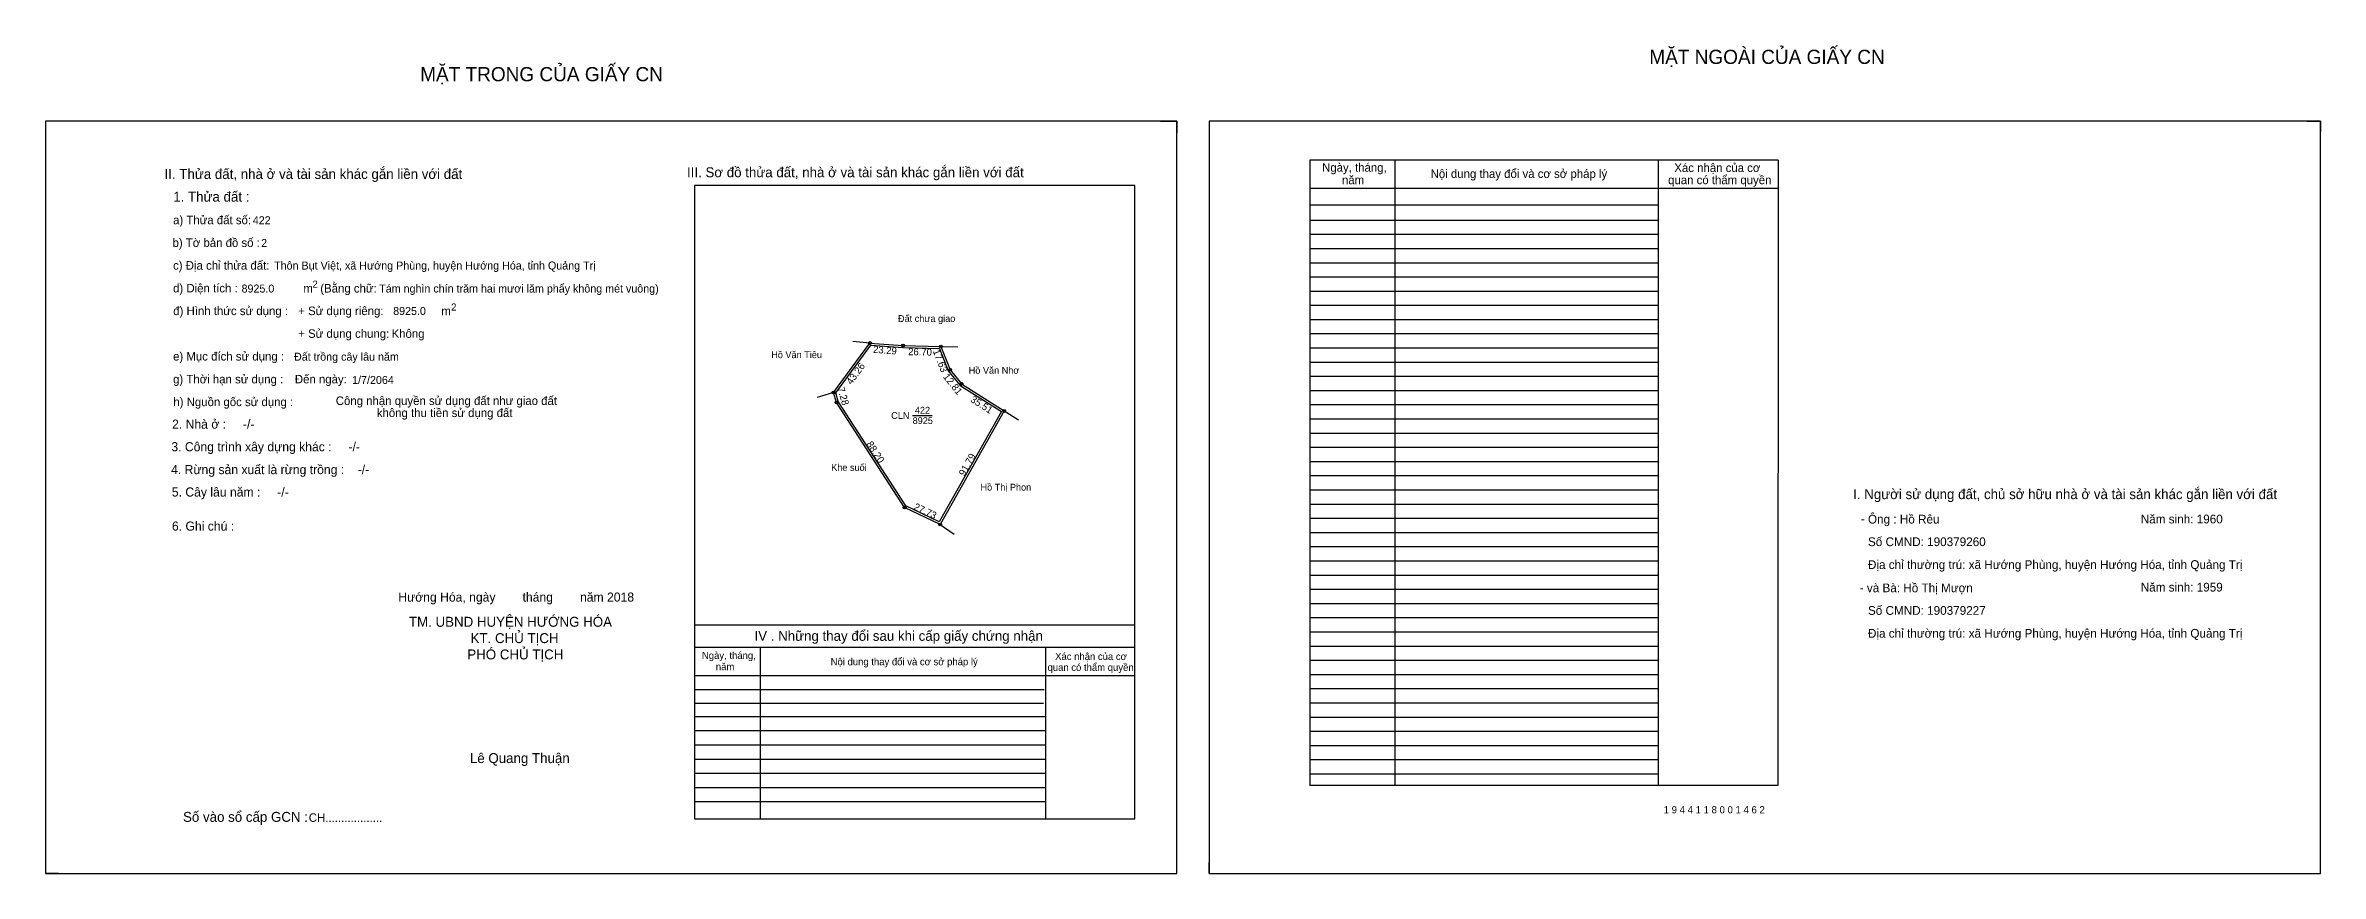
# Model space of a CAD drawing. Extents: x 531889 to 534512, y 1850552 to 1851173.
# Drawn here: x 531889 to 533491, y 1850590 to 1851173 of the extents above; entities that cross this region are included whole.
import ezdxf

# ---------------------------------------------------------------- set-up
doc = ezdxf.new("R2010")
doc.units = 0
for name, color, linetype in [('Default', 7, 'Continuous'), ('Level 10', 7, 'Continuous'), ('Level 11', 7, 'Continuous'), ('Level 13', 7, 'Continuous'), ('Level 27', 7, 'Continuous'), ('Level 36', 7, 'Continuous'), ('Level 49', 7, 'Continuous'), ('Level 55', 7, 'Continuous'), ('Level 6', 7, 'Continuous'), ('Level 60', 7, 'Continuous'), ('Level 7', 7, 'Continuous'), ('Level 8', 7, 'Continuous'), ('Level 9', 7, 'Continuous')]:
    doc.layers.add(name, color=color, linetype=linetype)

msp = doc.modelspace()

# ---------------------------------------------------------------- linework, layer by layer
at = {"layer": 'Level 10'}
for p, q in [((532674.2, 1851120.2), (532685.6, 1851120.2)), ((532685.6, 1851120.2), (532685.6, 1851111.8)), ((533481, 1851120.2), (533490.6, 1851120.2)), ((533490.6, 1851120.2), (533490.6, 1851112.8)), ((531889.4, 1850598), (531889.4, 1850590.2)), ((531898.6, 1850590.2), (531889.4, 1850590.2)), ((532708.4, 1850590.2), (532708.4, 1850598)), ((532708.4, 1850590.2), (532715.4, 1850590.2))]:
    msp.add_line(p, q, dxfattribs=at)
for points in [[(531889.4, 1850590.2), (532685.6, 1850590.2), (532685.6, 1851120.2), (531889.4, 1851120.2)], [(532708.4, 1850590.2), (533490.6, 1850590.2), (533490.6, 1851120.2), (532708.4, 1851120.2)], [(532444.1, 1850929), (532469.7, 1850963.8), (532492.9, 1850962), (532519.6, 1850961.4), (532526.1, 1850945), (532534.1, 1850935), (532564.1, 1850916), (532519.1, 1850836), (532494.1, 1850848), (532446.1, 1850922)], [(532445.6, 1850928.7), (532470.4, 1850962.4), (532492.9, 1850960.6), (532518.7, 1850960), (532524.8, 1850944.3), (532533.1, 1850933.9), (532562.2, 1850915.5), (532518.5, 1850837.8), (532495, 1850849.1), (532447.3, 1850922.6)]]:
    msp.add_lwpolyline(points, close=True, dxfattribs=at)
at = {"layer": 'Level 11'}
for centre in [(532469.7, 1850963.8), (532492.9, 1850962), (532519.6, 1850961.4), (532526.1, 1850945), (532444.1, 1850929), (532444.1, 1850929), (532534.1, 1850935), (532446.1, 1850922), (532564.1, 1850916), (532494.1, 1850848), (532519.1, 1850836)]:
    msp.add_circle(centre, 1, dxfattribs=at)
at = {"layer": 'Level 27'}
for p, q in [((532469.7, 1850963.8), (532457.7, 1850964.8)), ((532519.6, 1850961.4), (532531.6, 1850961.1)), ((532444.1, 1850929), (532432.6, 1850925.5)), ((532564.1, 1850916), (532574.3, 1850909.7)), ((532519.1, 1850836), (532528.9, 1850829.2))]:
    msp.add_line(p, q, dxfattribs=at)
at = {"layer": 'Level 7'}
for p, q in [((533024.4, 1851050.2), (532779.2, 1851050.2)), ((533024.4, 1851040.2), (532779.2, 1851040.2)), ((533024.4, 1851030.2), (532779.2, 1851030.2)), ((533024.4, 1851020.2), (532779.2, 1851020.2)), ((533024.4, 1851010.2), (532779.2, 1851010.2)), ((533024.4, 1851000.2), (532779.2, 1851000.2)), ((533024.4, 1850990.2), (532779.2, 1850990.2)), ((533024.4, 1850980.2), (532779.2, 1850980.2)), ((533024.4, 1850970.2), (532779.2, 1850970.2)), ((533024.4, 1850960.2), (532779.2, 1850960.2)), ((533024.4, 1850950.2), (532779.2, 1850950.2)), ((533024.4, 1850940.2), (532779.2, 1850940.2)), ((533024.4, 1850930.2), (532779.2, 1850930.2)), ((533024.4, 1850920.2), (532779.2, 1850920.2)), ((533024.4, 1850910.2), (532779.2, 1850910.2)), ((533024.4, 1850900.2), (532779.2, 1850900.2)), ((533024.4, 1850890.2), (532779.2, 1850890.2)), ((533024.4, 1850880.2), (532779.2, 1850880.2)), ((533024.4, 1850870.2), (532779.2, 1850870.2)), ((533024.4, 1850860.2), (532779.2, 1850860.2)), ((533024.4, 1850850.2), (532779.2, 1850850.2)), ((533024.4, 1850840.2), (532779.2, 1850840.2)), ((533024.4, 1850830.2), (532779.2, 1850830.2)), ((533024.4, 1850820.2), (532779.2, 1850820.2)), ((533024.4, 1850810.2), (532779.2, 1850810.2)), ((533024.4, 1850800.2), (532779.2, 1850800.2)), ((533024.4, 1850790.2), (532779.2, 1850790.2)), ((533024.4, 1850780.2), (532779.2, 1850780.2)), ((533024.4, 1850770.2), (532779.2, 1850770.2)), ((533024.4, 1850760.2), (532779.2, 1850760.2)), ((533024.4, 1850750.2), (532779.2, 1850750.2)), ((533024.4, 1850740.2), (532779.2, 1850740.2)), ((532592.3, 1850719.5), (532346.2, 1850719.5)), ((533024.4, 1850730.2), (532779.2, 1850730.2)), ((533024.4, 1850720.2), (532779.2, 1850720.2)), ((532591.9, 1850710), (532346.2, 1850710)), ((532593.2, 1850700.6), (532346.2, 1850700.6)), ((533024.4, 1850710.2), (532779.2, 1850710.2)), ((533024.4, 1850700.2), (532779.2, 1850700.2)), ((532593.2, 1850690.6), (532346.2, 1850690.6)), ((533024.4, 1850690.2), (532779.2, 1850690.2)), ((532593.2, 1850680.6), (532346.2, 1850680.6)), ((532593.2, 1850670.6), (532346.2, 1850670.6)), ((533024.4, 1850680.2), (532779.2, 1850680.2)), ((533024.4, 1850670.2), (532779.2, 1850670.2)), ((532593.2, 1850660.6), (532346.2, 1850660.6)), ((533024.4, 1850660.2), (532779.2, 1850660.2)), ((532593.2, 1850650.6), (532347, 1850650.6)), ((532593.2, 1850640.6), (532347, 1850640.6))]:
    msp.add_line(p, q, dxfattribs=at)
at = {"layer": 'Level 8'}
for p, q in [((533108.8, 1851092.7), (532779.2, 1851092.7)), ((532779.2, 1851092.7), (532779.2, 1850652.2)), ((532839.2, 1851092.7), (532839.2, 1850652.2)), ((533024.5, 1851092.5), (533024.4, 1850652.2)), ((533108.8, 1851092.7), (533108.6, 1850652.2)), ((532656.2, 1851074.8), (532346.2, 1851074.8)), ((532346.2, 1851074.8), (532346.2, 1850628.8)), ((532656.2, 1850628.8), (532656.2, 1851074.8)), ((533108.8, 1851072.7), (532779.2, 1851072.7)), ((533024.4, 1851060.9), (532779.2, 1851060.9)), ((532656.2, 1850765.2), (532346.2, 1850765.2)), ((532656.2, 1850749.5), (532346.2, 1850749.5)), ((532392.5, 1850749.5), (532392.5, 1850628.8)), ((532593.2, 1850749.5), (532593.2, 1850628.8)), ((532656.2, 1850729.5), (532346.2, 1850729.5)), ((533108.6, 1850652.2), (532779.2, 1850652.2)), ((532346.2, 1850628.8), (532656.2, 1850628.8))]:
    msp.add_line(p, q, dxfattribs=at)
at = {"layer": 'Level 9'}
msp.add_line((532499.6, 1850912.8), (532513.4, 1850912.8), dxfattribs=at)

# ---------------------------------------------------------------- texts
at = {"layer": 'Default'}
for s, p in [('e) Mục đích sử dụng :', (531979.2, 1850951.5)), ('g) Thời hạn sử dụng :', (531979.2, 1850935.4)), ('Đến ngày:', (532064.9, 1850935.4)), ('h) Nguồn gốc sử dụng :', (531979.4, 1850919.4)), ('Công nhận quyền sử dụng đất như giao đất', (532093.7, 1850920.2)), ('không thu tiền sử dụng đất', (532122.6, 1850911.7))]:
    msp.add_text(s, height=6, dxfattribs=at).set_placement(p)
at = {"layer": 'Level 13'}
for s, p in [('CLN', (532484.6, 1850910.4)), ('8925', (532499.7, 1850906.8)), ('422', (532501.3, 1850914.1))]:
    msp.add_text(s, height=4.8, dxfattribs=at).set_placement(p)
at = {"layer": 'Level 36'}
msp.add_text('.', height=6, dxfattribs=at).set_placement((532491.3, 1850978.7))
at = {"layer": 'Level 49'}
for s, rotation, p in [('23.29', 355.4938, (532471.7, 1850957)), ('26.70', 358.7336, (532496.5, 1850955.3)), ('17.63', 291.4272, (532513.8, 1850958.2)), ('43.26', 53.6308, (532456.6, 1850934.1)), ('12.81', 308.6598, (532520.8, 1850939.9)), ('7.28', 285.9454, (532446.7, 1850932)), ('35.51', 327.6526, (532539.9, 1850922.8)), ('88.20', 302.9694, (532466.9, 1850892.7)), ('91.79', 60.6422, (532536.2, 1850869.7)), ('27.73', 334.359, (532500, 1850846.9))]:
    msp.add_text(s, height=5, rotation=rotation, dxfattribs=at).set_placement(p)
at = {"layer": 'Level 55'}
for s, height, p in [('415', 0.22, (532469.5, 1850963.6)), ('415', 0.22, (532469.5, 1850963.6)), ('1', 0.8, (532469.5, 1850963.8)), ('0', 0.22, (532469.6, 1850963.6)), ('0', 0.22, (532469.6, 1850963.6)), ('2', 0.8, (532492.7, 1850962)), ('0', 0.22, (532492.9, 1850961.8)), ('0', 0.22, (532492.9, 1850961.8)), ('3', 0.8, (532519.4, 1850961.4)), ('418', 0.22, (532519.4, 1850961.2)), ('0', 0.22, (532519.5, 1850961.2)), ('0', 0.22, (532519.5, 1850961.2)), ('4', 0.8, (532525.8, 1850945)), ('418', 0.22, (532525.8, 1850944.8)), ('10', 0.8, (532443.5, 1850929)), ('415', 0.22, (532443.8, 1850928.8)), ('415', 0.22, (532443.8, 1850928.8)), ('0', 0.22, (532444, 1850928.8)), ('5', 0.8, (532533.8, 1850935)), ('418', 0.22, (532533.8, 1850934.8)), ('9', 0.8, (532445.8, 1850922)), ('0', 0.22, (532446, 1850921.8)), ('6', 0.8, (532563.8, 1850916)), ('418', 0.22, (532563.8, 1850915.8)), ('428', 0.22, (532563.8, 1850915.8)), ('8', 0.8, (532493.8, 1850848)), ('0', 0.22, (532494, 1850847.8)), ('7', 0.8, (532518.8, 1850836)), ('428', 0.22, (532518.8, 1850835.8)), ('0', 0.22, (532519, 1850835.8))]:
    msp.add_text(s, height=height, dxfattribs=at).set_placement(p)
at = {"layer": 'Level 6'}
for s, height, p in [('422', 5.63, (532035.3, 1851047.5)), ('2', 5.63, (532041.2, 1851031.5)), ('Thôn Bụt Việt, xã Hướng Phùng, huyện Hướng Hóa, tỉnh Quảng Trị', 5.64, (532050.3, 1851015.6)), ('8925.0', 5.63, (532027.4, 1850999.4)), ('Tám nghìn chín trăm hai mươi lăm phẩy không mét vuông)', 5.632, (532124.3, 1850999.4)), ('8925.0', 5.63, (532134.1, 1850983.6)), ('Đất trồng cây lâu năm', 5.64, (532064.3, 1850951.4)), ('1/7/2064', 5.64, (532105.2, 1850935)), ('Ông : Hồ Rêu', 6.16, (533172.1, 1850836.7)), ('Năm sinh: 1960', 6.16, (533364.1, 1850836.8)), ('6. Ghi chú :', 6.4, (531978.4, 1850831.7)), ('Số CMND: 190379260', 6.16, (533172.1, 1850820.8)), ('Địa chỉ thường trú: xã Hướng Phùng, huyện Hướng Hóa, tỉnh Quảng Trị', 6.16, (533172.1, 1850804.7)), ('- và Bà: Hồ Thị Mượn', 6.16, (533166.3, 1850788.3)), ('Năm sinh: 1959', 6.16, (533364.1, 1850788.8)), ('Số CMND: 190379227', 6.16, (533172.1, 1850772.4)), ('Địa chỉ thường trú: xã Hướng Phùng, huyện Hướng Hóa, tỉnh Quảng Trị', 6.16, (533172.1, 1850756.3)), ('1 9 4 4 1 1 8 0 0 1 4 6 2', 5.04, (533028.3, 1850632.6))]:
    msp.add_text(s, height=height, dxfattribs=at).set_placement(p)
at = {"layer": 'Level 60'}
for s, p in [('Đất chưa giao', (532489.4, 1850978.7)), ('Hồ Văn Tiêu', (532400.2, 1850953.2)), ('Hồ Văn Nhơ', (532539.2, 1850942.2)), ('Khe suối', (532442.4, 1850873.8)), ('Hồ Thị Phon', (532547.5, 1850859.9))]:
    msp.add_text(s, height=4.8, dxfattribs=at).set_placement(p)
at = {"layer": 'Level 7'}
for s, height, p in [('MẶT NGOÀI CỦA GIẤY CN', 10, (533018.2, 1851160.4)), ('MẶT TRONG CỦA GIẤY CN', 10, (532153.1, 1851148.2)), ('II. Thửa đất, nhà ở và tài sản khác gắn liền với đất', 7, (531973.2, 1851079.4)), ('III. Sơ đồ thửa đất, nhà ở và tài sản khác gắn liền với đất', 7, (532340.9, 1851080.6)), ('Ngày, tháng,', 6, (532787.9, 1851084.5)), ('Nội dung thay đổi và cơ sở pháp lý', 6, (532864.3, 1851080.1)), ('Xác nhận của cơ', 6, (533035.8, 1851084.3)), ('1. Thửa đất :', 7, (531979.3, 1851063.4)), ('năm', 6, (532801.9, 1851075.7)), (' quan có thẩm quyền', 6, (533029.2, 1851075.7)), ('a) Thửa đất số:', 6, (531979.2, 1851047.5)), ('b) Tờ bản đồ số :', 6, (531978.8, 1851031.5)), ('c) Địa chỉ thửa đất:', 6, (531979.2, 1851015.5)), ('d) Diện tích :', 6, (531979.2, 1850999.5)), ('m', 6, (532070.9, 1850999.4)), ('2', 5, (532077.3, 1851002.8)), ('(Bằng chữ:', 6, (532082.8, 1850999.4)), ('đ) Hình thức sử dụng :', 6, (531979.3, 1850983.5)), ('+ Sử dụng riêng:', 6, (532067.3, 1850983.5)), ('m', 6, (532168, 1850983.4)), ('2', 5, (532174.9, 1850986.7)), ('+ Sử dụng chung:', 6, (532067.3, 1850967.5)), ('Không', 6, (532133, 1850967.5)), ('2. Nhà ở :     -/-', 6.4, (531978.5, 1850903.5)), ('3. Công trình xây dựng khác :     -/-', 6.4, (531978, 1850887.6)), ('4. Rừng sản xuất là rừng trồng :    -/-', 6.4, (531977.8, 1850871.5)), ('5. Cây lâu năm :     -/-', 6.4, (531978.3, 1850855.7)), ('I. Người sử dụng đất, chủ sở hữu nhà ở và tài sản khác gắn liền với đất', 7, (533161.7, 1850853.9)), ('-', 6.4, (533167.1, 1850836.9)), ('Hướng Hóa, ngày        tháng        năm 2018', 6.4, (532137.7, 1850781.7)), ('TM. UBND HUYỆN HƯỚNG HÓA', 7, (532145.2, 1850764)), ('PHÓ CHỦ TỊCH', 7, (532186.3, 1850741)), ('KT. CHỦ TỊCH', 7, (532188.6, 1850752.5)), ('IV . Những thay đổi sau khi cấp giấy chứng nhận', 7, (532388.4, 1850754.1)), ('Ngày, tháng,', 5, (532351.4, 1850741.3)), ('năm', 5, (532361.2, 1850733.4)), ('Nội dung thay đổi và cơ sở pháp lý', 5, (532442, 1850736.9)), (' quan có thẩm quyền', 5, (532592.8, 1850732.9)), ('Xác nhận của cơ', 5, (532600, 1850740.6)), ('Lê Quang Thuận', 7, (532188.1, 1850668)), ('Số vào sổ cấp GCN :', 7, (531986.2, 1850626.6)), ('CH..................', 6, (532074.7, 1850626.6))]:
    msp.add_text(s, height=height, dxfattribs=at).set_placement(p)

doc.saveas('drawing.dxf')
